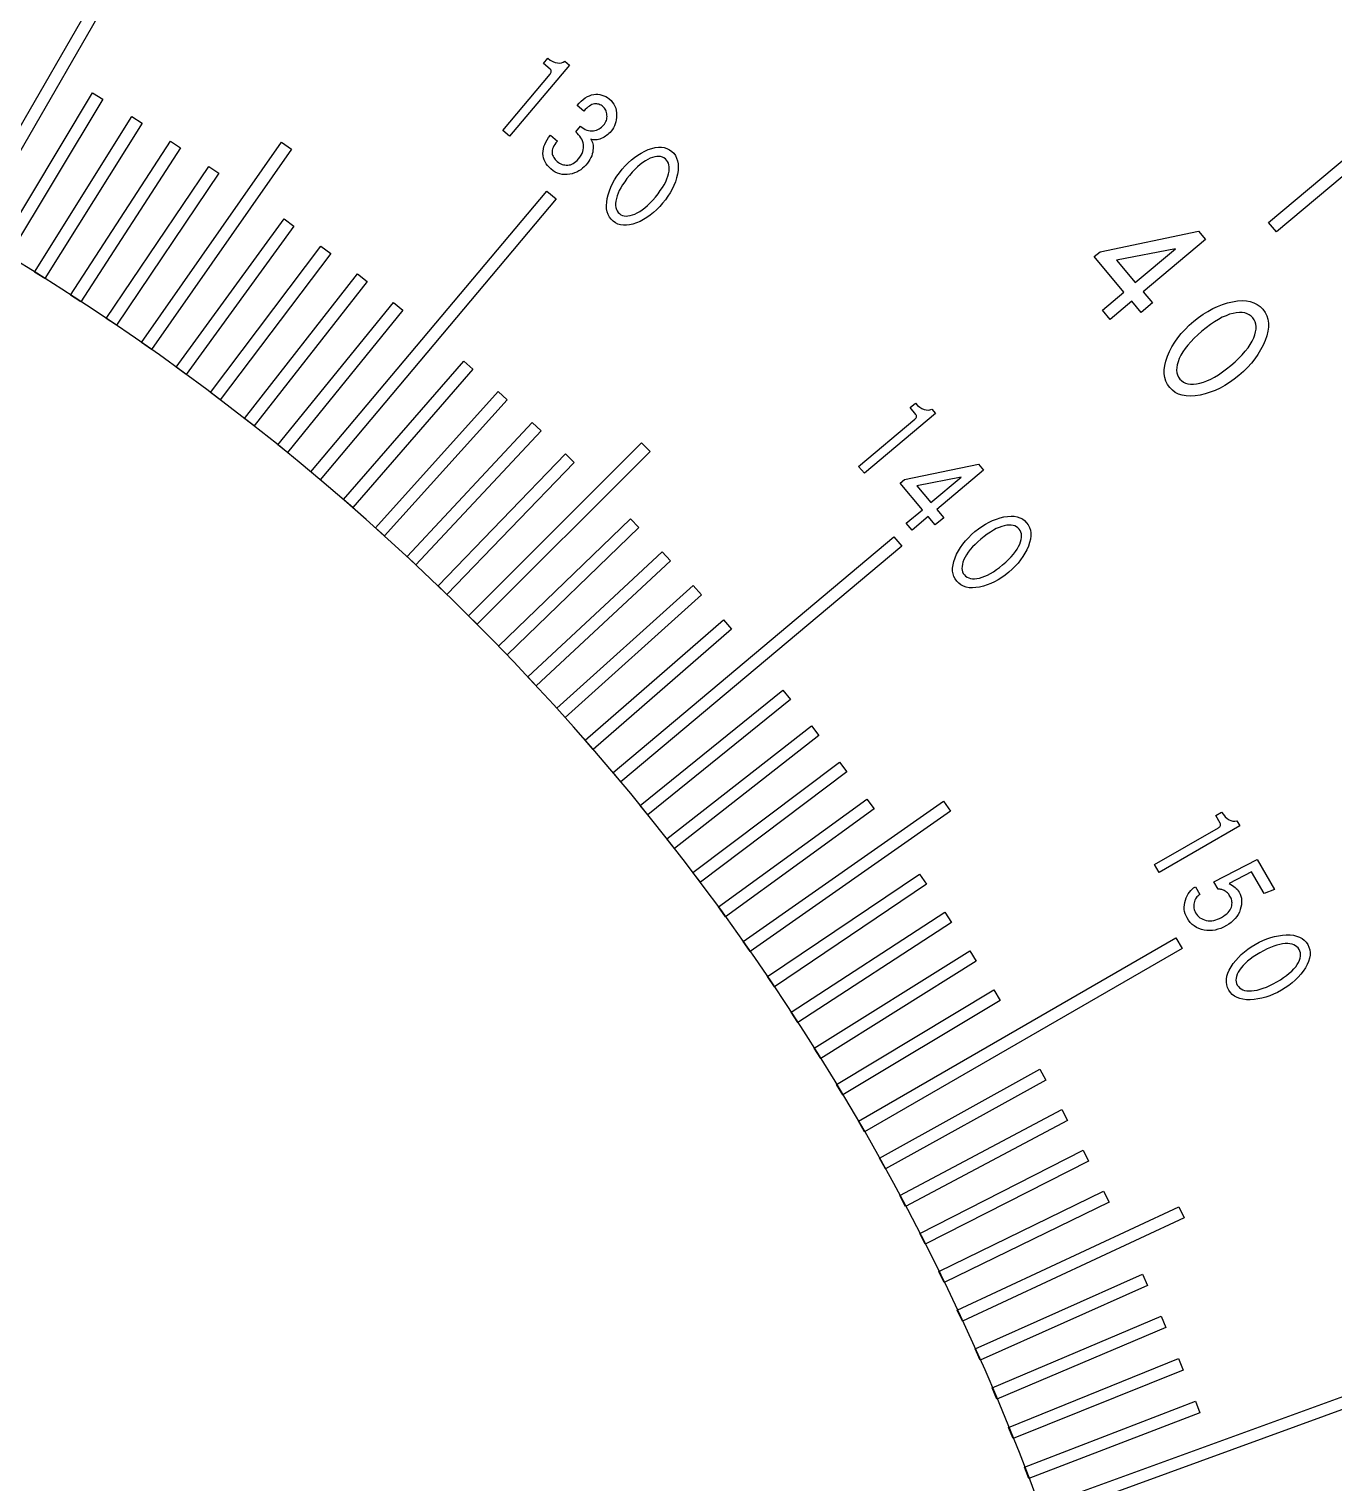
# Model space of a CAD drawing. Header units: millimetres. Extents: x -60 to 60, y -10 to 60.
# Drawn here: x 21.02 to 42.37, y 14.17 to 37.95 of the extents above; entities that cross this region are included whole.
import ezdxf

# ---------------------------------------------------------------- set-up
doc = ezdxf.new("R2010")
doc.units = ezdxf.units.MM
doc.layers.get('0').update_dxf_attribs({"linetype": 'CONTINUOUS'})

msp = doc.modelspace()

# ---------------------------------------------------------------- linework, layer by layer
at = {"color": 7, "linetype": 'CONTINUOUS', "lineweight": -3}
for p, q in [((29.864, 37.363), (28.886, 36.198)), ((29.437, 37.388), (29.509, 37.474)), ((29.549, 37.294), (29.437, 37.388)), ((29.509, 37.474), (29.551, 37.445)), ((29.551, 37.445), (29.592, 37.423)), ((29.592, 37.423), (29.63, 37.407)), ((29.63, 37.407), (29.666, 37.397)), ((29.666, 37.397), (29.701, 37.394)), ((29.701, 37.394), (29.733, 37.398)), ((29.733, 37.398), (29.763, 37.408)), ((29.763, 37.408), (29.791, 37.424)), ((29.791, 37.424), (29.864, 37.363)), ((28.773, 36.293), (29.547, 37.215)), ((29.547, 37.215), (29.555, 37.227)), ((29.557, 37.285), (29.549, 37.294)), ((29.555, 37.227), (29.562, 37.238)), ((29.563, 37.277), (29.557, 37.285)), ((29.562, 37.238), (29.566, 37.248)), ((29.566, 37.268), (29.563, 37.277)), ((29.567, 37.259), (29.566, 37.268)), ((29.566, 37.248), (29.567, 37.259)), ((30.191, 36.862), (30.226, 36.874)), ((30.226, 36.874), (30.262, 36.881)), ((30.262, 36.881), (30.297, 36.884)), ((30.297, 36.884), (30.331, 36.884)), ((30.331, 36.884), (30.364, 36.881)), ((30.364, 36.881), (30.396, 36.873)), ((30.396, 36.873), (30.428, 36.862)), ((29.988, 36.703), (30.022, 36.74)), ((30.102, 36.608), (29.988, 36.703)), ((30.022, 36.74), (30.055, 36.773)), ((30.055, 36.773), (30.089, 36.802)), ((30.089, 36.802), (30.122, 36.826)), ((30.124, 36.634), (30.102, 36.608)), ((30.122, 36.826), (30.157, 36.846)), ((30.147, 36.657), (30.124, 36.634)), ((30.169, 36.677), (30.147, 36.657)), ((30.157, 36.846), (30.191, 36.862)), ((30.191, 36.693), (30.169, 36.677)), ((30.212, 36.706), (30.191, 36.693)), ((30.232, 36.716), (30.212, 36.706)), ((30.253, 36.723), (30.232, 36.716)), ((30.273, 36.727), (30.253, 36.723)), ((30.292, 36.728), (30.273, 36.727)), ((30.311, 36.727), (30.292, 36.728)), ((30.33, 36.724), (30.311, 36.727)), ((30.347, 36.721), (30.33, 36.724)), ((30.364, 36.714), (30.347, 36.721)), ((30.381, 36.706), (30.364, 36.714)), ((30.397, 36.696), (30.381, 36.706)), ((30.412, 36.685), (30.397, 36.696)), ((30.426, 36.671), (30.412, 36.685)), ((30.439, 36.657), (30.426, 36.671)), ((30.428, 36.862), (30.458, 36.848)), ((30.449, 36.641), (30.439, 36.657)), ((30.458, 36.625), (30.449, 36.641)), ((30.458, 36.848), (30.487, 36.83)), ((30.487, 36.83), (30.516, 36.808)), ((30.516, 36.808), (30.545, 36.781)), ((30.545, 36.781), (30.57, 36.752)), ((30.57, 36.752), (30.591, 36.722)), ((30.591, 36.722), (30.608, 36.69)), ((30.608, 36.69), (30.621, 36.657)), ((30.621, 36.657), (30.63, 36.621)), ((30.423, 36.379), (30.438, 36.398)), ((30.438, 36.398), (30.45, 36.417)), ((30.45, 36.417), (30.46, 36.437)), ((30.466, 36.606), (30.458, 36.625)), ((30.46, 36.437), (30.468, 36.458)), ((30.471, 36.587), (30.466, 36.606)), ((30.468, 36.458), (30.474, 36.479)), ((30.476, 36.566), (30.471, 36.587)), ((30.474, 36.479), (30.478, 36.5)), ((30.478, 36.544), (30.476, 36.566)), ((30.479, 36.522), (30.478, 36.544)), ((30.478, 36.5), (30.479, 36.522)), ((30.612, 36.399), (30.599, 36.367)), ((30.622, 36.433), (30.612, 36.399)), ((30.63, 36.468), (30.622, 36.433)), ((30.63, 36.621), (30.635, 36.584)), ((30.635, 36.506), (30.63, 36.468)), ((30.635, 36.584), (30.636, 36.545)), ((30.636, 36.545), (30.635, 36.506)), ((28.886, 36.198), (28.773, 36.293)), ((29.499, 36.14), (29.524, 36.178)), ((29.524, 36.178), (29.553, 36.216)), ((29.553, 36.216), (29.667, 36.12)), ((29.967, 36.268), (30.045, 36.361)), ((29.992, 36.246), (29.967, 36.268)), ((30.014, 36.223), (29.992, 36.246)), ((30.034, 36.199), (30.014, 36.223)), ((30.051, 36.174), (30.034, 36.199)), ((30.045, 36.361), (30.071, 36.34)), ((30.065, 36.148), (30.051, 36.174)), ((30.071, 36.34), (30.098, 36.323)), ((30.098, 36.323), (30.124, 36.309)), ((30.124, 36.309), (30.15, 36.298)), ((30.15, 36.298), (30.177, 36.29)), ((30.177, 36.29), (30.203, 36.286)), ((30.203, 36.286), (30.229, 36.285)), ((30.232, 36.146), (30.212, 36.153)), ((30.212, 36.153), (30.223, 36.136)), ((30.229, 36.285), (30.255, 36.288)), ((30.255, 36.288), (30.28, 36.292)), ((30.28, 36.292), (30.305, 36.299)), ((30.305, 36.299), (30.327, 36.307)), ((30.327, 36.307), (30.349, 36.318)), ((30.361, 36.152), (30.338, 36.146)), ((30.349, 36.318), (30.369, 36.331)), ((30.385, 36.161), (30.361, 36.152)), ((30.369, 36.331), (30.388, 36.345)), ((30.408, 36.173), (30.385, 36.161)), ((30.388, 36.345), (30.407, 36.361)), ((30.407, 36.361), (30.423, 36.379)), ((30.431, 36.184), (30.408, 36.173)), ((30.452, 36.198), (30.431, 36.184)), ((30.473, 36.212), (30.452, 36.198)), ((30.492, 36.227), (30.473, 36.212)), ((30.511, 36.244), (30.492, 36.227)), ((30.528, 36.261), (30.511, 36.244)), ((30.545, 36.28), (30.528, 36.261)), ((30.566, 36.307), (30.545, 36.28)), ((30.584, 36.336), (30.566, 36.307)), ((30.599, 36.367), (30.584, 36.336)), ((29.431, 35.917), (29.432, 35.954)), ((29.434, 35.88), (29.431, 35.917)), ((29.432, 35.954), (29.437, 35.991)), ((29.437, 35.991), (29.446, 36.028)), ((29.446, 36.028), (29.46, 36.065)), ((29.46, 36.065), (29.477, 36.102)), ((29.477, 36.102), (29.499, 36.14)), ((29.581, 35.968), (29.579, 35.946)), ((29.579, 35.946), (29.579, 35.927)), ((29.579, 35.927), (29.583, 35.907)), ((29.586, 35.99), (29.581, 35.968)), ((29.596, 36.014), (29.586, 35.99)), ((29.609, 36.039), (29.596, 36.014)), ((29.624, 36.065), (29.609, 36.039)), ((29.644, 36.092), (29.624, 36.065)), ((29.667, 36.12), (29.644, 36.092)), ((30.054, 35.888), (30.071, 35.917)), ((30.077, 36.121), (30.065, 36.148)), ((30.071, 35.917), (30.083, 35.948)), ((30.086, 36.093), (30.077, 36.121)), ((30.083, 35.948), (30.091, 35.977)), ((30.093, 36.065), (30.086, 36.093)), ((30.091, 35.977), (30.095, 36.007)), ((30.096, 36.036), (30.093, 36.065)), ((30.095, 36.007), (30.096, 36.036)), ((30.223, 36.136), (30.232, 36.117)), ((30.252, 36.141), (30.232, 36.146)), ((30.232, 36.117), (30.24, 36.096)), ((30.245, 35.94), (30.237, 35.91)), ((30.24, 36.096), (30.246, 36.074)), ((30.249, 35.97), (30.245, 35.94)), ((30.246, 36.074), (30.25, 36.05)), ((30.251, 35.998), (30.249, 35.97)), ((30.25, 36.05), (30.251, 36.025)), ((30.251, 36.025), (30.251, 35.998)), ((30.272, 36.139), (30.252, 36.141)), ((30.293, 36.139), (30.272, 36.139)), ((30.315, 36.141), (30.293, 36.139)), ((30.338, 36.146), (30.315, 36.141)), ((30.983, 35.89), (31.039, 35.924)), ((31.039, 35.924), (31.096, 35.954)), ((31.096, 35.954), (31.154, 35.979)), ((31.154, 35.979), (31.212, 35.999)), ((31.212, 35.999), (31.267, 36.013)), ((31.267, 36.013), (31.319, 36.019)), ((31.319, 36.019), (31.369, 36.019)), ((31.369, 36.019), (31.415, 36.012)), ((31.415, 36.012), (31.459, 35.998)), ((31.459, 35.998), (31.499, 35.978)), ((31.499, 35.978), (31.537, 35.951)), ((31.537, 35.951), (31.57, 35.919)), ((31.57, 35.919), (31.597, 35.882)), ((29.44, 35.845), (29.434, 35.88)), ((29.45, 35.811), (29.44, 35.845)), ((29.465, 35.779), (29.45, 35.811)), ((29.483, 35.748), (29.465, 35.779)), ((29.505, 35.718), (29.483, 35.748)), ((29.531, 35.69), (29.505, 35.718)), ((29.56, 35.663), (29.531, 35.69)), ((29.583, 35.907), (29.588, 35.889)), ((29.588, 35.889), (29.596, 35.87)), ((29.596, 35.87), (29.606, 35.852)), ((29.606, 35.852), (29.617, 35.836)), ((29.617, 35.836), (29.631, 35.818)), ((29.631, 35.818), (29.646, 35.802)), ((29.646, 35.802), (29.663, 35.787)), ((29.663, 35.787), (29.683, 35.771)), ((29.683, 35.771), (29.704, 35.758)), ((29.704, 35.758), (29.724, 35.747)), ((29.724, 35.747), (29.746, 35.738)), ((29.746, 35.738), (29.767, 35.732)), ((29.767, 35.732), (29.789, 35.728)), ((29.789, 35.728), (29.812, 35.725)), ((29.812, 35.725), (29.836, 35.725)), ((29.836, 35.725), (29.858, 35.728)), ((29.858, 35.728), (29.882, 35.733)), ((29.882, 35.733), (29.904, 35.741)), ((29.904, 35.741), (29.926, 35.753)), ((29.926, 35.753), (29.948, 35.767)), ((29.948, 35.767), (29.969, 35.784)), ((29.969, 35.784), (29.99, 35.803)), ((29.99, 35.803), (30.01, 35.827)), ((30.01, 35.827), (30.034, 35.857)), ((30.034, 35.857), (30.054, 35.888)), ((30.107, 35.699), (30.079, 35.674)), ((30.132, 35.727), (30.107, 35.699)), ((30.157, 35.758), (30.132, 35.727)), ((30.179, 35.789), (30.157, 35.758)), ((30.198, 35.82), (30.179, 35.789)), ((30.214, 35.85), (30.198, 35.82)), ((30.228, 35.88), (30.214, 35.85)), ((30.237, 35.91), (30.228, 35.88)), ((30.728, 35.659), (30.776, 35.713)), ((30.776, 35.713), (30.826, 35.764)), ((30.826, 35.764), (30.877, 35.81)), ((30.877, 35.81), (30.929, 35.852)), ((30.929, 35.852), (30.983, 35.89)), ((30.98, 35.698), (30.936, 35.655)), ((31.023, 35.735), (30.98, 35.698)), ((31.064, 35.768), (31.023, 35.735)), ((31.106, 35.796), (31.064, 35.768)), ((31.146, 35.819), (31.106, 35.796)), ((31.186, 35.838), (31.146, 35.819)), ((31.224, 35.852), (31.186, 35.838)), ((31.26, 35.862), (31.224, 35.852)), ((31.294, 35.867), (31.26, 35.862)), ((31.326, 35.868), (31.294, 35.867)), ((31.356, 35.865), (31.326, 35.868)), ((31.384, 35.856), (31.356, 35.865)), ((31.409, 35.845), (31.384, 35.856)), ((31.434, 35.827), (31.409, 35.845)), ((31.454, 35.807), (31.434, 35.827)), ((31.471, 35.784), (31.454, 35.807)), ((31.483, 35.758), (31.471, 35.784)), ((31.492, 35.729), (31.483, 35.758)), ((31.497, 35.697), (31.492, 35.729)), ((31.497, 35.663), (31.497, 35.697)), ((31.597, 35.882), (31.618, 35.842)), ((31.618, 35.842), (31.633, 35.797)), ((31.633, 35.797), (31.641, 35.749)), ((31.641, 35.749), (31.644, 35.696)), ((31.644, 35.696), (31.641, 35.64)), ((29.596, 35.635), (29.56, 35.663)), ((29.632, 35.613), (29.596, 35.635)), ((29.67, 35.595), (29.632, 35.613)), ((29.708, 35.582), (29.67, 35.595)), ((29.747, 35.574), (29.708, 35.582)), ((29.786, 35.57), (29.747, 35.574)), ((29.827, 35.571), (29.786, 35.57)), ((29.868, 35.577), (29.827, 35.571)), ((29.909, 35.586), (29.868, 35.577)), ((29.947, 35.598), (29.909, 35.586)), ((29.983, 35.613), (29.947, 35.598)), ((30.017, 35.631), (29.983, 35.613)), ((30.049, 35.651), (30.017, 35.631)), ((30.079, 35.674), (30.049, 35.651)), ((30.571, 35.425), (30.603, 35.484)), ((30.603, 35.484), (30.641, 35.543)), ((30.641, 35.543), (30.682, 35.601)), ((30.682, 35.601), (30.728, 35.659)), ((30.768, 35.454), (30.734, 35.405)), ((30.805, 35.505), (30.768, 35.454)), ((30.847, 35.557), (30.805, 35.505)), ((30.892, 35.608), (30.847, 35.557)), ((30.936, 35.655), (30.892, 35.608)), ((31.415, 35.406), (31.44, 35.453)), ((31.44, 35.453), (31.46, 35.499)), ((31.46, 35.499), (31.476, 35.543)), ((31.476, 35.543), (31.487, 35.585)), ((31.487, 35.585), (31.494, 35.626)), ((31.494, 35.626), (31.497, 35.663)), ((31.597, 35.455), (31.573, 35.395)), ((31.616, 35.517), (31.597, 35.455)), ((31.631, 35.579), (31.616, 35.517)), ((31.641, 35.64), (31.631, 35.579)), ((30.484, 35.18), (30.499, 35.242)), ((30.499, 35.242), (30.519, 35.304)), ((30.519, 35.304), (30.542, 35.365)), ((30.542, 35.365), (30.571, 35.425)), ((30.644, 35.221), (30.632, 35.178)), ((30.66, 35.265), (30.644, 35.221)), ((30.68, 35.311), (30.66, 35.265)), ((30.706, 35.357), (30.68, 35.311)), ((30.734, 35.405), (30.706, 35.357)), ((31.226, 35.154), (31.27, 35.204)), ((31.27, 35.204), (31.313, 35.257)), ((31.313, 35.257), (31.351, 35.309)), ((31.351, 35.309), (31.385, 35.358)), ((31.385, 35.358), (31.415, 35.406)), ((31.476, 35.217), (31.435, 35.159)), ((31.513, 35.275), (31.476, 35.217)), ((31.545, 35.334), (31.513, 35.275)), ((31.573, 35.395), (31.545, 35.334)), ((30.471, 35.063), (30.474, 35.12)), ((30.473, 35.011), (30.471, 35.063)), ((30.482, 34.962), (30.473, 35.011)), ((30.474, 35.12), (30.484, 35.18)), ((30.623, 35.137), (30.62, 35.099)), ((30.62, 35.099), (30.62, 35.063)), ((30.62, 35.063), (30.624, 35.031)), ((30.632, 35.178), (30.623, 35.137)), ((30.624, 35.031), (30.632, 35.002)), ((30.632, 35.002), (30.645, 34.976)), ((30.645, 34.976), (30.661, 34.953)), ((30.973, 34.944), (31.015, 34.968)), ((31.015, 34.968), (31.056, 34.996)), ((31.056, 34.996), (31.098, 35.029)), ((31.098, 35.029), (31.14, 35.066)), ((31.14, 35.066), (31.183, 35.108)), ((31.183, 35.108), (31.226, 35.154)), ((31.291, 34.996), (31.24, 34.95)), ((31.341, 35.047), (31.291, 34.996)), ((31.389, 35.101), (31.341, 35.047)), ((31.435, 35.159), (31.389, 35.101)), ((30.497, 34.918), (30.482, 34.962)), ((30.518, 34.877), (30.497, 34.918)), ((30.545, 34.841), (30.518, 34.877)), ((30.578, 34.808), (30.545, 34.841)), ((30.616, 34.782), (30.578, 34.808)), ((30.656, 34.761), (30.616, 34.782)), ((30.7, 34.748), (30.656, 34.761)), ((30.661, 34.953), (30.682, 34.932)), ((30.682, 34.932), (30.705, 34.915)), ((30.746, 34.741), (30.7, 34.748)), ((30.705, 34.915), (30.732, 34.903)), ((30.732, 34.903), (30.76, 34.895)), ((30.795, 34.741), (30.746, 34.741)), ((30.76, 34.895), (30.79, 34.892)), ((30.79, 34.892), (30.822, 34.894)), ((30.848, 34.747), (30.795, 34.741)), ((30.822, 34.894), (30.857, 34.9)), ((30.903, 34.76), (30.848, 34.747)), ((30.857, 34.9), (30.894, 34.91)), ((30.894, 34.91), (30.933, 34.925)), ((30.961, 34.78), (30.903, 34.76)), ((30.933, 34.925), (30.973, 34.944)), ((31.02, 34.806), (30.961, 34.78)), ((31.077, 34.836), (31.02, 34.806)), ((31.132, 34.869), (31.077, 34.836)), ((31.187, 34.907), (31.132, 34.869)), ((31.24, 34.95), (31.187, 34.907)), ((38.545, 34.308), (40.155, 34.643)), ((40.268, 34.509), (39.249, 33.654)), ((40.155, 34.643), (40.268, 34.509)), ((38.451, 34.229), (38.545, 34.308)), ((39.779, 34.357), (38.814, 34.173)), ((39.122, 33.805), (39.779, 34.357)), ((38.937, 33.65), (38.451, 34.229)), ((38.814, 34.173), (39.122, 33.805)), ((38.583, 33.353), (38.937, 33.65)), ((39.249, 33.654), (39.401, 33.472)), ((38.71, 33.202), (38.583, 33.353)), ((39.063, 33.499), (38.71, 33.202)), ((39.216, 33.317), (39.063, 33.499)), ((39.401, 33.472), (39.216, 33.317)), ((40.232, 33.285), (40.309, 33.334)), ((40.309, 33.334), (40.388, 33.378)), ((40.388, 33.378), (40.467, 33.415)), ((40.467, 33.415), (40.549, 33.446)), ((40.549, 33.446), (40.63, 33.472)), ((40.63, 33.472), (40.713, 33.492)), ((40.722, 33.3), (40.665, 33.285)), ((40.713, 33.492), (40.794, 33.505)), ((40.775, 33.31), (40.722, 33.3)), ((40.825, 33.314), (40.775, 33.31)), ((40.794, 33.505), (40.869, 33.51)), ((40.871, 33.313), (40.825, 33.314)), ((40.869, 33.51), (40.939, 33.507)), ((40.913, 33.307), (40.871, 33.313)), ((40.951, 33.295), (40.913, 33.307)), ((40.939, 33.507), (41.004, 33.495)), ((41.004, 33.495), (41.063, 33.475)), ((41.063, 33.475), (41.117, 33.447)), ((41.117, 33.447), (41.165, 33.412)), ((41.165, 33.412), (41.209, 33.367)), ((41.209, 33.367), (41.245, 33.317)), ((41.245, 33.317), (41.272, 33.263)), ((39.937, 33.039), (40.005, 33.106)), ((40.005, 33.106), (40.079, 33.171)), ((40.079, 33.171), (40.155, 33.231)), ((40.155, 33.231), (40.232, 33.285)), ((40.283, 33.066), (40.211, 33.009)), ((40.352, 33.117), (40.283, 33.066)), ((40.418, 33.163), (40.352, 33.117)), ((40.484, 33.202), (40.418, 33.163)), ((40.546, 33.236), (40.484, 33.202)), ((40.607, 33.263), (40.546, 33.236)), ((40.665, 33.285), (40.607, 33.263)), ((40.986, 33.278), (40.951, 33.295)), ((41.016, 33.257), (40.986, 33.278)), ((41.044, 33.228), (41.016, 33.257)), ((41.066, 33.197), (41.044, 33.228)), ((41.083, 33.162), (41.066, 33.197)), ((41.094, 33.125), (41.083, 33.162)), ((41.098, 33.086), (41.094, 33.125)), ((41.097, 33.043), (41.098, 33.086)), ((41.272, 33.263), (41.29, 33.205)), ((41.29, 33.205), (41.299, 33.143)), ((41.299, 33.077), (41.291, 33.007)), ((41.299, 33.143), (41.299, 33.077)), ((39.722, 32.753), (39.767, 32.828)), ((39.767, 32.828), (39.818, 32.9)), ((39.818, 32.9), (39.875, 32.97)), ((39.875, 32.97), (39.937, 33.039)), ((40.029, 32.836), (39.98, 32.779)), ((40.084, 32.893), (40.029, 32.836)), ((40.145, 32.95), (40.084, 32.893)), ((40.211, 33.009), (40.145, 32.95)), ((41.003, 32.791), (41.034, 32.845)), ((41.034, 32.845), (41.059, 32.898)), ((41.059, 32.898), (41.077, 32.949)), ((41.077, 32.949), (41.09, 32.998)), ((41.09, 32.998), (41.097, 33.043)), ((41.247, 32.856), (41.213, 32.778)), ((41.273, 32.934), (41.247, 32.856)), ((41.291, 33.007), (41.273, 32.934)), ((39.621, 32.521), (39.648, 32.599)), ((39.648, 32.599), (39.682, 32.677)), ((39.682, 32.677), (39.722, 32.753)), ((39.867, 32.615), (39.841, 32.561)), ((39.899, 32.669), (39.867, 32.615)), ((39.936, 32.724), (39.899, 32.669)), ((39.98, 32.779), (39.936, 32.724)), ((40.816, 32.566), (40.872, 32.624)), ((40.872, 32.624), (40.922, 32.68)), ((40.922, 32.68), (40.966, 32.736)), ((40.966, 32.736), (41.003, 32.791)), ((41.128, 32.628), (41.077, 32.555)), ((41.173, 32.702), (41.128, 32.628)), ((41.213, 32.778), (41.173, 32.702)), ((39.595, 32.379), (39.603, 32.448)), ((39.595, 32.313), (39.595, 32.379)), ((39.603, 32.448), (39.621, 32.521)), ((39.799, 32.414), (39.797, 32.37)), ((39.797, 32.37), (39.801, 32.33)), ((39.807, 32.46), (39.799, 32.414)), ((39.821, 32.509), (39.807, 32.46)), ((39.841, 32.561), (39.821, 32.509)), ((40.548, 32.342), (40.616, 32.392)), ((40.616, 32.392), (40.685, 32.448)), ((40.685, 32.448), (40.754, 32.508)), ((40.754, 32.508), (40.816, 32.566)), ((40.891, 32.35), (40.818, 32.286)), ((40.959, 32.417), (40.891, 32.35)), ((41.021, 32.485), (40.959, 32.417)), ((41.077, 32.555), (41.021, 32.485)), ((39.604, 32.251), (39.595, 32.313)), ((39.622, 32.193), (39.604, 32.251)), ((39.649, 32.139), (39.622, 32.193)), ((39.686, 32.088), (39.649, 32.139)), ((39.801, 32.33), (39.812, 32.293)), ((39.812, 32.293), (39.827, 32.259)), ((39.827, 32.259), (39.85, 32.226)), ((39.85, 32.226), (39.877, 32.2)), ((39.877, 32.2), (39.909, 32.177)), ((39.909, 32.177), (39.944, 32.16)), ((39.944, 32.16), (39.982, 32.15)), ((39.982, 32.15), (40.026, 32.144)), ((40.026, 32.144), (40.072, 32.144)), ((40.072, 32.144), (40.123, 32.149)), ((40.123, 32.149), (40.178, 32.159)), ((40.178, 32.159), (40.236, 32.175)), ((40.236, 32.175), (40.295, 32.197)), ((40.295, 32.197), (40.356, 32.224)), ((40.356, 32.224), (40.419, 32.257)), ((40.419, 32.257), (40.483, 32.297)), ((40.483, 32.297), (40.548, 32.342)), ((40.586, 32.121), (40.508, 32.077)), ((40.665, 32.17), (40.586, 32.121)), ((40.742, 32.225), (40.665, 32.17)), ((40.818, 32.286), (40.742, 32.225)), ((39.728, 32.045), (39.686, 32.088)), ((39.777, 32.008), (39.728, 32.045)), ((39.831, 31.98), (39.777, 32.008)), ((39.89, 31.961), (39.831, 31.98)), ((39.955, 31.949), (39.89, 31.961)), ((40.025, 31.946), (39.955, 31.949)), ((40.101, 31.95), (40.025, 31.946)), ((40.182, 31.963), (40.101, 31.95)), ((40.265, 31.982), (40.182, 31.963)), ((40.346, 32.009), (40.265, 31.982)), ((40.427, 32.04), (40.346, 32.009)), ((40.508, 32.077), (40.427, 32.04)), ((35.855, 31.662), (34.689, 30.684)), ((35.438, 31.76), (35.524, 31.832)), ((35.532, 31.648), (35.438, 31.76)), ((35.524, 31.832), (35.561, 31.796)), ((35.539, 31.638), (35.532, 31.648)), ((35.543, 31.629), (35.539, 31.638)), ((35.561, 31.796), (35.597, 31.767)), ((35.597, 31.767), (35.632, 31.745)), ((35.632, 31.745), (35.666, 31.729)), ((35.666, 31.729), (35.699, 31.721)), ((35.699, 31.721), (35.732, 31.718)), ((35.732, 31.718), (35.763, 31.723)), ((35.763, 31.723), (35.793, 31.735)), ((35.793, 31.735), (35.855, 31.662)), ((34.594, 30.797), (35.517, 31.571)), ((35.517, 31.571), (35.527, 31.581)), ((35.527, 31.581), (35.535, 31.591)), ((35.535, 31.591), (35.541, 31.6)), ((35.541, 31.6), (35.544, 31.61)), ((35.545, 31.62), (35.543, 31.629)), ((35.544, 31.61), (35.545, 31.62)), ((34.689, 30.684), (34.594, 30.797)), ((35.347, 30.583), (36.554, 30.834)), ((36.638, 30.733), (35.874, 30.092)), ((36.554, 30.834), (36.638, 30.733)), ((35.276, 30.523), (35.347, 30.583)), ((35.64, 30.089), (35.276, 30.523)), ((36.272, 30.619), (35.548, 30.481)), ((35.548, 30.481), (35.779, 30.205)), ((35.779, 30.205), (36.272, 30.619)), ((35.375, 29.866), (35.64, 30.089)), ((35.735, 29.976), (35.47, 29.753)), ((35.85, 29.839), (35.735, 29.976)), ((35.874, 30.092), (35.989, 29.956)), ((36.91, 29.956), (36.972, 29.971)), ((36.972, 29.971), (37.033, 29.98)), ((37.033, 29.98), (37.089, 29.984)), ((37.089, 29.984), (37.142, 29.981)), ((37.142, 29.981), (37.19, 29.973)), ((37.19, 29.973), (37.235, 29.958)), ((35.47, 29.753), (35.375, 29.866)), ((35.989, 29.956), (35.85, 29.839)), ((36.497, 29.73), (36.554, 29.775)), ((36.554, 29.775), (36.611, 29.816)), ((36.611, 29.816), (36.669, 29.852)), ((36.669, 29.852), (36.729, 29.885)), ((36.729, 29.885), (36.788, 29.913)), ((36.8, 29.753), (36.751, 29.724)), ((36.788, 29.913), (36.849, 29.936)), ((36.847, 29.779), (36.8, 29.753)), ((36.893, 29.799), (36.847, 29.779)), ((36.849, 29.936), (36.91, 29.956)), ((36.936, 29.815), (36.893, 29.799)), ((36.979, 29.826), (36.936, 29.815)), ((37.019, 29.834), (36.979, 29.826)), ((37.056, 29.837), (37.019, 29.834)), ((37.091, 29.836), (37.056, 29.837)), ((37.122, 29.831), (37.091, 29.836)), ((37.151, 29.823), (37.122, 29.831)), ((37.177, 29.81), (37.151, 29.823)), ((37.2, 29.794), (37.177, 29.81)), ((37.221, 29.773), (37.2, 29.794)), ((37.237, 29.749), (37.221, 29.773)), ((37.235, 29.958), (37.276, 29.937)), ((37.25, 29.723), (37.237, 29.749)), ((37.276, 29.937), (37.311, 29.91)), ((37.311, 29.91), (37.344, 29.876)), ((37.344, 29.876), (37.371, 29.839)), ((37.371, 29.839), (37.391, 29.799)), ((37.391, 29.799), (37.405, 29.755)), ((37.405, 29.755), (37.412, 29.709)), ((36.263, 29.472), (36.301, 29.526)), ((36.301, 29.526), (36.344, 29.579)), ((36.344, 29.579), (36.391, 29.63)), ((36.391, 29.63), (36.442, 29.681)), ((36.442, 29.681), (36.497, 29.73)), ((36.501, 29.521), (36.459, 29.479)), ((36.546, 29.564), (36.501, 29.521)), ((36.596, 29.608), (36.546, 29.564)), ((36.65, 29.651), (36.596, 29.608)), ((36.701, 29.689), (36.65, 29.651)), ((36.751, 29.724), (36.701, 29.689)), ((37.213, 29.485), (37.232, 29.525)), ((37.232, 29.525), (37.246, 29.563)), ((37.246, 29.563), (37.255, 29.6)), ((37.258, 29.695), (37.25, 29.723)), ((37.255, 29.6), (37.261, 29.634)), ((37.261, 29.666), (37.258, 29.695)), ((37.261, 29.634), (37.261, 29.666)), ((37.373, 29.494), (37.347, 29.435)), ((37.392, 29.552), (37.373, 29.494)), ((37.406, 29.607), (37.392, 29.552)), ((37.412, 29.659), (37.406, 29.607)), ((37.412, 29.709), (37.412, 29.659)), ((36.153, 29.243), (36.174, 29.3)), ((36.174, 29.3), (36.199, 29.359)), ((36.199, 29.359), (36.229, 29.416)), ((36.229, 29.416), (36.263, 29.472)), ((36.318, 29.272), (36.303, 29.233)), ((36.338, 29.313), (36.318, 29.272)), ((36.362, 29.353), (36.338, 29.313)), ((36.39, 29.395), (36.362, 29.353)), ((36.423, 29.436), (36.39, 29.395)), ((36.459, 29.479), (36.423, 29.436)), ((37.003, 29.232), (37.05, 29.276)), ((37.05, 29.276), (37.092, 29.319)), ((37.092, 29.319), (37.129, 29.361)), ((37.129, 29.361), (37.162, 29.403)), ((37.162, 29.403), (37.19, 29.445)), ((37.19, 29.445), (37.213, 29.485)), ((37.245, 29.268), (37.203, 29.215)), ((37.283, 29.322), (37.245, 29.268)), ((37.317, 29.378), (37.283, 29.322)), ((37.347, 29.435), (37.317, 29.378)), ((36.134, 29.135), (36.14, 29.188)), ((36.134, 29.086), (36.134, 29.135)), ((36.141, 29.04), (36.134, 29.086)), ((36.14, 29.188), (36.153, 29.243)), ((36.154, 28.996), (36.141, 29.04)), ((36.287, 29.162), (36.286, 29.129)), ((36.286, 29.129), (36.288, 29.099)), ((36.293, 29.196), (36.287, 29.162)), ((36.288, 29.099), (36.296, 29.071)), ((36.303, 29.233), (36.293, 29.196)), ((36.296, 29.071), (36.308, 29.046)), ((36.308, 29.046), (36.325, 29.021)), ((36.325, 29.021), (36.345, 29.001)), ((36.659, 28.999), (36.705, 29.02)), ((36.705, 29.02), (36.752, 29.044)), ((36.752, 29.044), (36.8, 29.074)), ((36.8, 29.074), (36.849, 29.108)), ((36.849, 29.108), (36.9, 29.145)), ((36.9, 29.145), (36.951, 29.188)), ((36.994, 29.02), (36.936, 28.979)), ((36.951, 29.188), (37.003, 29.232)), ((37.051, 29.066), (36.994, 29.02)), ((37.106, 29.114), (37.051, 29.066)), ((37.157, 29.164), (37.106, 29.114)), ((37.203, 29.215), (37.157, 29.164)), ((36.174, 28.956), (36.154, 28.996)), ((36.202, 28.918), (36.174, 28.956)), ((36.234, 28.885), (36.202, 28.918)), ((36.27, 28.858), (36.234, 28.885)), ((36.311, 28.837), (36.27, 28.858)), ((36.355, 28.822), (36.311, 28.837)), ((36.345, 29.001), (36.369, 28.984)), ((36.404, 28.813), (36.355, 28.822)), ((36.369, 28.984), (36.396, 28.972)), ((36.396, 28.972), (36.424, 28.964)), ((36.456, 28.811), (36.404, 28.813)), ((36.424, 28.964), (36.457, 28.959)), ((36.513, 28.814), (36.456, 28.811)), ((36.457, 28.959), (36.492, 28.959)), ((36.492, 28.959), (36.53, 28.963)), ((36.574, 28.824), (36.513, 28.814)), ((36.53, 28.963), (36.571, 28.971)), ((36.571, 28.971), (36.614, 28.983)), ((36.636, 28.838), (36.574, 28.824)), ((36.614, 28.983), (36.659, 28.999)), ((36.697, 28.858), (36.636, 28.838)), ((36.758, 28.882), (36.697, 28.858)), ((36.818, 28.909), (36.758, 28.882)), ((36.877, 28.942), (36.818, 28.909)), ((36.936, 28.979), (36.877, 28.942)), ((40.437, 25.086), (40.534, 25.142)), ((40.51, 24.959), (40.437, 25.086)), ((40.534, 25.142), (40.564, 25.101)), ((40.564, 25.101), (40.594, 25.066)), ((40.594, 25.066), (40.625, 25.038)), ((40.625, 25.038), (40.656, 25.016)), ((40.656, 25.016), (40.687, 25.002)), ((40.687, 25.002), (40.719, 24.994)), ((40.719, 24.994), (40.75, 24.993)), ((40.75, 24.993), (40.782, 24.999)), ((40.782, 24.999), (40.83, 24.917)), ((39.438, 24.284), (40.481, 24.887)), ((40.83, 24.917), (39.512, 24.156)), ((40.481, 24.887), (40.493, 24.895)), ((40.493, 24.895), (40.503, 24.902)), ((40.503, 24.902), (40.51, 24.911)), ((40.515, 24.949), (40.51, 24.959)), ((40.51, 24.911), (40.515, 24.92)), ((40.517, 24.939), (40.515, 24.949)), ((40.515, 24.92), (40.517, 24.93)), ((40.517, 24.93), (40.517, 24.939)), ((39.512, 24.156), (39.438, 24.284)), ((40.409, 24.001), (41.117, 24.367)), ((41.117, 24.367), (41.401, 23.874)), ((41.024, 24.165), (40.657, 23.974)), ((41.23, 23.808), (41.024, 24.165)), ((39.971, 23.772), (39.988, 23.804)), ((39.988, 23.804), (40.008, 23.833)), ((40.008, 23.833), (40.029, 23.86)), ((40.029, 23.86), (40.052, 23.883)), ((40.052, 23.883), (40.077, 23.904)), ((40.077, 23.904), (40.105, 23.921)), ((40.105, 23.921), (40.178, 23.794)), ((40.178, 23.794), (40.161, 23.782)), ((40.478, 23.881), (40.409, 24.001)), ((40.494, 23.881), (40.478, 23.881)), ((40.509, 23.879), (40.494, 23.881)), ((40.523, 23.877), (40.509, 23.879)), ((40.537, 23.873), (40.523, 23.877)), ((40.551, 23.869), (40.537, 23.873)), ((40.565, 23.864), (40.551, 23.869)), ((40.578, 23.857), (40.565, 23.864)), ((40.591, 23.849), (40.578, 23.857)), ((40.604, 23.841), (40.591, 23.849)), ((40.616, 23.831), (40.604, 23.841)), ((40.628, 23.821), (40.616, 23.831)), ((40.639, 23.809), (40.628, 23.821)), ((40.65, 23.797), (40.639, 23.809)), ((40.66, 23.783), (40.65, 23.797)), ((40.657, 23.974), (40.685, 23.958)), ((40.685, 23.958), (40.71, 23.943)), ((40.71, 23.943), (40.734, 23.927)), ((40.734, 23.927), (40.755, 23.91)), ((40.755, 23.91), (40.774, 23.892)), ((40.774, 23.892), (40.792, 23.873)), ((40.792, 23.873), (40.807, 23.854)), ((40.807, 23.854), (40.82, 23.833)), ((40.82, 23.833), (40.836, 23.801)), ((40.836, 23.801), (40.848, 23.768)), ((41.401, 23.874), (41.23, 23.808)), ((39.923, 23.587), (39.925, 23.624)), ((39.924, 23.55), (39.923, 23.587)), ((39.929, 23.514), (39.924, 23.55)), ((39.925, 23.624), (39.932, 23.661)), ((39.932, 23.661), (39.942, 23.701)), ((39.942, 23.701), (39.956, 23.738)), ((39.956, 23.738), (39.971, 23.772)), ((40.082, 23.636), (40.079, 23.614)), ((40.079, 23.614), (40.08, 23.592)), ((40.08, 23.592), (40.082, 23.571)), ((40.086, 23.659), (40.082, 23.636)), ((40.082, 23.571), (40.085, 23.551)), ((40.085, 23.551), (40.091, 23.53)), ((40.091, 23.681), (40.086, 23.659)), ((40.098, 23.702), (40.091, 23.681)), ((40.108, 23.721), (40.098, 23.702)), ((40.118, 23.738), (40.108, 23.721)), ((40.131, 23.755), (40.118, 23.738)), ((40.145, 23.769), (40.131, 23.755)), ((40.161, 23.782), (40.145, 23.769)), ((40.67, 23.769), (40.66, 23.783)), ((40.68, 23.752), (40.67, 23.769)), ((40.674, 23.544), (40.686, 23.566)), ((40.689, 23.734), (40.68, 23.752)), ((40.686, 23.566), (40.694, 23.588)), ((40.696, 23.715), (40.689, 23.734)), ((40.694, 23.588), (40.7, 23.611)), ((40.702, 23.696), (40.696, 23.715)), ((40.7, 23.611), (40.703, 23.634)), ((40.704, 23.676), (40.702, 23.696)), ((40.703, 23.634), (40.705, 23.655)), ((40.705, 23.655), (40.704, 23.676)), ((40.851, 23.585), (40.84, 23.546)), ((40.848, 23.768), (40.857, 23.734)), ((40.858, 23.624), (40.851, 23.585)), ((40.857, 23.734), (40.861, 23.698)), ((40.862, 23.661), (40.858, 23.624)), ((40.861, 23.698), (40.862, 23.661)), ((39.939, 23.479), (39.929, 23.514)), ((39.952, 23.446), (39.939, 23.479)), ((39.969, 23.411), (39.952, 23.446)), ((39.995, 23.372), (39.969, 23.411)), ((40.022, 23.337), (39.995, 23.372)), ((40.053, 23.305), (40.022, 23.337)), ((40.091, 23.53), (40.099, 23.511)), ((40.099, 23.511), (40.109, 23.493)), ((40.109, 23.493), (40.123, 23.47)), ((40.123, 23.47), (40.14, 23.449)), ((40.14, 23.449), (40.159, 23.43)), ((40.159, 23.43), (40.18, 23.414)), ((40.18, 23.414), (40.203, 23.4)), ((40.203, 23.4), (40.227, 23.388)), ((40.227, 23.388), (40.254, 23.378)), ((40.254, 23.378), (40.283, 23.37)), ((40.283, 23.37), (40.313, 23.364)), ((40.313, 23.364), (40.343, 23.363)), ((40.343, 23.363), (40.374, 23.364)), ((40.374, 23.364), (40.405, 23.369)), ((40.405, 23.369), (40.437, 23.377)), ((40.437, 23.377), (40.469, 23.388)), ((40.469, 23.388), (40.501, 23.402)), ((40.501, 23.402), (40.534, 23.42)), ((40.534, 23.42), (40.565, 23.44)), ((40.565, 23.44), (40.594, 23.459)), ((40.594, 23.459), (40.619, 23.48)), ((40.655, 23.31), (40.613, 23.284)), ((40.619, 23.48), (40.64, 23.501)), ((40.64, 23.501), (40.659, 23.522)), ((40.693, 23.337), (40.655, 23.31)), ((40.659, 23.522), (40.674, 23.544)), ((40.726, 23.368), (40.693, 23.337)), ((40.757, 23.4), (40.726, 23.368)), ((40.783, 23.433), (40.757, 23.4)), ((40.806, 23.469), (40.783, 23.433)), ((40.825, 23.506), (40.806, 23.469)), ((40.84, 23.546), (40.825, 23.506)), ((40.086, 23.279), (40.053, 23.305)), ((40.123, 23.255), (40.086, 23.279)), ((40.161, 23.237), (40.123, 23.255)), ((40.203, 23.222), (40.161, 23.237)), ((40.247, 23.211), (40.203, 23.222)), ((40.292, 23.205), (40.247, 23.211)), ((40.338, 23.203), (40.292, 23.205)), ((40.383, 23.206), (40.338, 23.203)), ((40.429, 23.212), (40.383, 23.206)), ((40.475, 23.224), (40.429, 23.212)), ((40.521, 23.239), (40.475, 23.224)), ((40.567, 23.26), (40.521, 23.239)), ((40.613, 23.284), (40.567, 23.26)), ((41.274, 23.069), (41.338, 23.09)), ((41.338, 23.09), (41.402, 23.108)), ((41.402, 23.108), (41.466, 23.12)), ((41.466, 23.12), (41.53, 23.129)), ((41.53, 23.129), (41.593, 23.133)), ((41.593, 23.133), (41.655, 23.132)), ((41.655, 23.132), (41.711, 23.126)), ((41.711, 23.126), (41.762, 23.114)), ((41.762, 23.114), (41.808, 23.097)), ((41.808, 23.097), (41.85, 23.075)), ((41.85, 23.075), (41.886, 23.047)), ((40.855, 22.812), (40.906, 22.856)), ((40.906, 22.856), (40.961, 22.899)), ((40.961, 22.899), (41.02, 22.939)), ((41.02, 22.939), (41.083, 22.978)), ((41.083, 22.978), (41.147, 23.012)), ((41.16, 22.841), (41.103, 22.806)), ((41.147, 23.012), (41.211, 23.043)), ((41.22, 22.874), (41.16, 22.841)), ((41.211, 23.043), (41.274, 23.069)), ((41.278, 22.903), (41.22, 22.874)), ((41.333, 22.928), (41.278, 22.903)), ((41.386, 22.948), (41.333, 22.928)), ((41.436, 22.965), (41.386, 22.948)), ((41.485, 22.977), (41.436, 22.965)), ((41.531, 22.986), (41.485, 22.977)), ((41.575, 22.99), (41.531, 22.986)), ((41.615, 22.99), (41.575, 22.99)), ((41.653, 22.986), (41.615, 22.99)), ((41.686, 22.98), (41.653, 22.986)), ((41.717, 22.97), (41.686, 22.98)), ((41.744, 22.956), (41.717, 22.97)), ((41.767, 22.939), (41.744, 22.956)), ((41.787, 22.919), (41.767, 22.939)), ((41.804, 22.895), (41.787, 22.919)), ((41.816, 22.869), (41.804, 22.895)), ((41.824, 22.841), (41.816, 22.869)), ((41.827, 22.812), (41.824, 22.841)), ((41.886, 23.047), (41.917, 23.014)), ((41.917, 23.014), (41.943, 22.975)), ((41.943, 22.975), (41.963, 22.934)), ((41.963, 22.934), (41.976, 22.891)), ((41.976, 22.891), (41.982, 22.845)), ((41.982, 22.845), (41.981, 22.799)), ((40.66, 22.558), (40.69, 22.611)), ((40.69, 22.611), (40.726, 22.665)), ((40.726, 22.665), (40.765, 22.716)), ((40.765, 22.716), (40.808, 22.765)), ((40.808, 22.765), (40.855, 22.812)), ((40.854, 22.595), (40.828, 22.558)), ((40.885, 22.631), (40.854, 22.595)), ((40.919, 22.667), (40.885, 22.631)), ((40.959, 22.702), (40.919, 22.667)), ((41.002, 22.737), (40.959, 22.702)), ((41.051, 22.772), (41.002, 22.737)), ((41.103, 22.806), (41.051, 22.772)), ((41.716, 22.577), (41.746, 22.613)), ((41.746, 22.613), (41.771, 22.649)), ((41.771, 22.649), (41.792, 22.684)), ((41.792, 22.684), (41.807, 22.718)), ((41.807, 22.718), (41.819, 22.751)), ((41.819, 22.751), (41.825, 22.783)), ((41.825, 22.783), (41.827, 22.812)), ((41.934, 22.647), (41.905, 22.594)), ((41.957, 22.699), (41.934, 22.647)), ((41.972, 22.75), (41.957, 22.699)), ((41.981, 22.799), (41.972, 22.75)), ((40.612, 22.361), (40.614, 22.407)), ((40.619, 22.315), (40.612, 22.361)), ((40.614, 22.407), (40.622, 22.456)), ((40.622, 22.456), (40.638, 22.506)), ((40.638, 22.506), (40.66, 22.558)), ((40.771, 22.424), (40.769, 22.393)), ((40.769, 22.393), (40.771, 22.364)), ((40.778, 22.455), (40.771, 22.424)), ((40.771, 22.364), (40.778, 22.337)), ((40.79, 22.488), (40.778, 22.455)), ((40.806, 22.523), (40.79, 22.488)), ((40.828, 22.558), (40.806, 22.523)), ((41.378, 22.333), (41.437, 22.365)), ((41.437, 22.365), (41.495, 22.4)), ((41.495, 22.4), (41.549, 22.435)), ((41.549, 22.435), (41.598, 22.47)), ((41.598, 22.47), (41.642, 22.506)), ((41.642, 22.506), (41.682, 22.541)), ((41.682, 22.541), (41.716, 22.577)), ((41.74, 22.393), (41.689, 22.349)), ((41.787, 22.44), (41.74, 22.393)), ((41.83, 22.489), (41.787, 22.44)), ((41.869, 22.54), (41.83, 22.489)), ((41.905, 22.594), (41.869, 22.54)), ((40.631, 22.272), (40.619, 22.315)), ((40.652, 22.23), (40.631, 22.272)), ((40.678, 22.192), (40.652, 22.23)), ((40.709, 22.159), (40.678, 22.192)), ((40.745, 22.131), (40.709, 22.159)), ((40.786, 22.109), (40.745, 22.131)), ((40.778, 22.337), (40.791, 22.31)), ((40.791, 22.31), (40.808, 22.287)), ((40.808, 22.287), (40.828, 22.266)), ((40.828, 22.266), (40.852, 22.249)), ((40.852, 22.249), (40.879, 22.236)), ((40.879, 22.236), (40.91, 22.226)), ((40.91, 22.226), (40.945, 22.22)), ((40.945, 22.22), (40.983, 22.217)), ((40.983, 22.217), (41.025, 22.218)), ((41.025, 22.218), (41.069, 22.222)), ((41.069, 22.222), (41.116, 22.23)), ((41.116, 22.23), (41.165, 22.243)), ((41.165, 22.243), (41.215, 22.259)), ((41.215, 22.259), (41.267, 22.28)), ((41.321, 22.136), (41.257, 22.114)), ((41.267, 22.28), (41.322, 22.304)), ((41.385, 22.162), (41.321, 22.136)), ((41.322, 22.304), (41.378, 22.333)), ((41.45, 22.193), (41.385, 22.162)), ((41.514, 22.228), (41.45, 22.193)), ((41.576, 22.266), (41.514, 22.228)), ((41.635, 22.306), (41.576, 22.266)), ((41.689, 22.349), (41.635, 22.306)), ((40.832, 22.092), (40.786, 22.109)), ((40.884, 22.08), (40.832, 22.092)), ((40.94, 22.073), (40.884, 22.08)), ((41.002, 22.072), (40.94, 22.073)), ((41.065, 22.076), (41.002, 22.072)), ((41.129, 22.085), (41.065, 22.076)), ((41.193, 22.097), (41.129, 22.085)), ((41.257, 22.114), (41.193, 22.097))]:
    msp.add_line(p, q, dxfattribs=at)
for points in [[(23.087, 39.787), (20.087, 34.591), (19.913, 34.691), (22.913, 39.887)], [(46.027, 38.491), (41.431, 34.634), (41.302, 34.787), (45.898, 38.644)], [(22.232, 36.807), (20.687, 34.235), (20.516, 34.338), (22.061, 36.91)], [(22.871, 36.413), (21.282, 33.869), (21.112, 33.975), (22.702, 36.519)], [(23.503, 36.008), (21.869, 33.492), (21.702, 33.601), (23.336, 36.117)], [(25.319, 35.985), (23.025, 32.709), (22.861, 32.823), (25.155, 36.1)], [(24.128, 35.593), (22.451, 33.106), (22.285, 33.217), (23.962, 35.705)], [(29.645, 35.174), (25.788, 30.577), (25.635, 30.706), (29.492, 35.302)], [(25.356, 34.729), (23.592, 32.302), (23.431, 32.419), (25.194, 34.847)], [(25.958, 34.281), (24.152, 31.885), (23.993, 32.006), (25.798, 34.402)], [(26.552, 33.823), (24.705, 31.459), (24.548, 31.582), (26.395, 33.946)], [(27.138, 33.354), (25.251, 31.023), (25.095, 31.149), (26.983, 33.48)], [(28.286, 32.387), (26.318, 30.123), (26.167, 30.254), (28.135, 32.518)], [(28.847, 31.888), (26.84, 29.659), (26.691, 29.793), (28.698, 32.022)], [(29.399, 31.38), (27.353, 29.186), (27.207, 29.322), (29.253, 31.516)], [(31.183, 31.042), (28.355, 28.214), (28.214, 28.355), (31.042, 31.183)], [(29.942, 30.862), (27.858, 28.704), (27.714, 28.843), (29.798, 31.001)], [(31.001, 29.798), (28.843, 27.714), (28.704, 27.858), (30.862, 29.942)], [(35.302, 29.492), (30.706, 25.635), (30.577, 25.788), (35.174, 29.645)], [(31.516, 29.253), (29.322, 27.207), (29.186, 27.353), (31.38, 29.399)], [(32.022, 28.698), (29.793, 26.691), (29.659, 26.84), (31.888, 28.847)], [(32.518, 28.135), (30.254, 26.167), (30.123, 26.318), (32.387, 28.286)], [(33.48, 26.983), (31.149, 25.095), (31.023, 25.251), (33.354, 27.138)], [(33.946, 26.395), (31.582, 24.548), (31.459, 24.705), (33.823, 26.552)], [(34.402, 25.798), (32.006, 23.993), (31.885, 24.152), (34.281, 25.958)], [(34.847, 25.194), (32.419, 23.431), (32.302, 23.592), (34.729, 25.356)], [(36.1, 25.155), (32.823, 22.861), (32.709, 23.025), (35.985, 25.319)], [(35.705, 23.962), (33.217, 22.285), (33.106, 22.451), (35.593, 24.128)], [(36.117, 23.336), (33.601, 21.702), (33.492, 21.869), (36.008, 23.503)], [(39.887, 22.913), (34.691, 19.913), (34.591, 20.087), (39.787, 23.087)], [(36.519, 22.702), (33.975, 21.112), (33.869, 21.282), (36.413, 22.871)], [(36.91, 22.061), (34.338, 20.516), (34.235, 20.687), (36.807, 22.232)], [(37.657, 20.759), (35.033, 19.305), (34.936, 19.48), (37.56, 20.934)], [(38.014, 20.099), (35.365, 18.691), (35.271, 18.867), (37.92, 20.276)], [(38.359, 19.432), (35.686, 18.071), (35.595, 18.249), (38.268, 19.611)], [(38.692, 18.76), (35.996, 17.445), (35.908, 17.625), (38.604, 18.94)], [(39.92, 18.505), (36.295, 16.814), (36.21, 16.995), (39.835, 18.686)], [(39.323, 17.398), (36.582, 16.178), (36.501, 16.361), (39.242, 17.581)], [(39.621, 16.709), (36.859, 15.537), (36.781, 15.721), (39.543, 16.893)], [(39.906, 16.015), (37.125, 14.892), (37.05, 15.077), (39.831, 16.201)], [(43.26, 15.639), (37.622, 13.587), (37.554, 13.775), (43.192, 15.827)], [(40.18, 15.316), (37.379, 14.241), (37.307, 14.428), (40.108, 15.503)]]:
    msp.add_lwpolyline(points, close=True)
for radius in [60, 40]:
    msp.add_arc((0, 0), radius, 0, 180)

doc.saveas('drawing.dxf')
